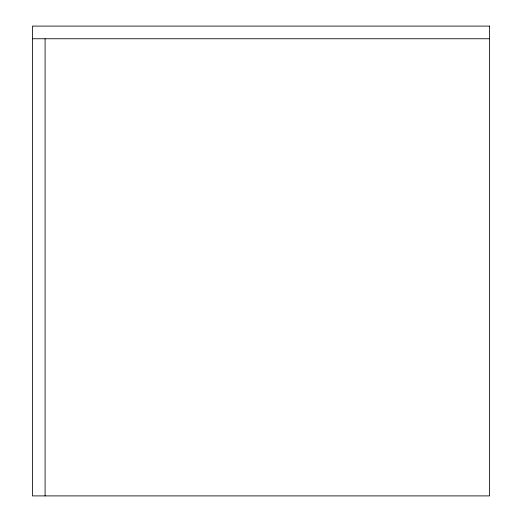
<?xml version="1.0" encoding="UTF-8"?>
<svg xmlns="http://www.w3.org/2000/svg" width="522" height="522" viewBox="0 0 522 522"><rect width="100%" height="100%" fill="white"/><g stroke="black" fill="none" stroke-linecap="round" stroke-linejoin="round"><path stroke-width="0.78" d="M32.429 38.758L489.571 38.758M45.088 38.758L45.088 495.9M489.571 26.1L32.429 26.1L32.429 495.9L489.571 495.9L489.571 26.1"/></g></svg>
